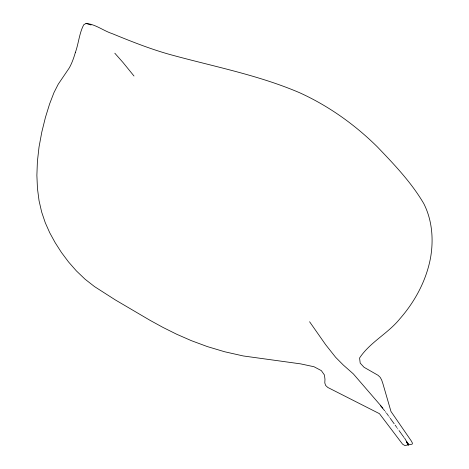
<?xml version="1.0" encoding="UTF-8"?>
<svg xmlns="http://www.w3.org/2000/svg" width="469" height="469" viewBox="0 0 469 469"><rect width="100%" height="100%" fill="white"/><g stroke="black" fill="none" stroke-linecap="round" stroke-linejoin="round"><path stroke-width="0.35" stroke-dasharray="2.35 1.76" d="M389.968 417.914L388.672 416.114M397.085 427.828L398.052 429.182"/><path stroke-width="0.7" d="M75.403 52.37C78.675 43.336 79.238 33.229 83.763 24.746L86.026 23.45C95.529 24.189 103.344 30.755 112.261 33.657C132.41 41.923 152.712 49.995 173.806 55.565C215.951 66.979 259.164 75.439 299.48 92.669C328.417 105.783 354.611 124.432 377.199 146.709C394.148 164.414 411.401 182.423 423.829 203.693C432.195 220.231 433.708 239.507 430.583 257.592C426.374 280.38 415.094 301.42 399.899 318.768C388.051 333.477 370.023 342.188 359.576 357.999L360.198 363.112L364.026 367.262L378.032 375.288L380.195 377.334L381.631 379.913L382.88 383.578L390.976 411.471L411.465 441.218L412.474 443.234L412.122 444.161L404.858 445.55L402.566 444.161L379.45 413.67L327.813 387.464L325.638 385.454L324.8 382.915L324.976 379.233L324.407 374.954L321.329 370.61L313.99 366.74L300.635 363.874L243.259 355.953L224.622 351.75L207.386 346.597L191.434 340.693L176.661 334.233L162.96 327.403L150.15 320.386L115.351 299.931L94.527 286.606L85.071 279.207L76.388 270.906L68.503 261.913L61.421 252.433L55.172 242.672L49.773 232.841L45.264 222.716L41.677 212.088L39.056 200.744L37.45 188.462L36.881 175.347L37.391 161.5L39.027 147.032L41.811 132.041L45.44 117.391L49.597 103.96L53.97 92.598L58.25 84.186L69.172 68.075A81.571 21.328 -88.8 0 0 75.398 52.34M86.026 23.45L91.08 24.986M114.811 53.208L123.113 62.617L133.993 76.013M382.78 408.007L353.339 373.893L343.326 365.052L335.634 357.302L325.644 344.68L309.587 321.746M380.552 405.744L384.686 410.744M385.436 411.676L385.923 412.315M386.603 413.242L387.423 414.379M387.734 414.807L388.344 415.663M390.29 418.366L394.171 423.777M395.138 425.125L395.789 426.028M396.112 426.479L396.756 427.382M399.025 430.536L400.966 433.239M401.288 433.69L401.939 434.593M402.261 435.044L402.906 435.953M403.234 436.416L403.879 437.348M406.822 441.78L408.792 444.893L407.584 443.164L408.294 444.993L406.318 441.88M404.548 437.976L408.511 444.952"/></g></svg>
